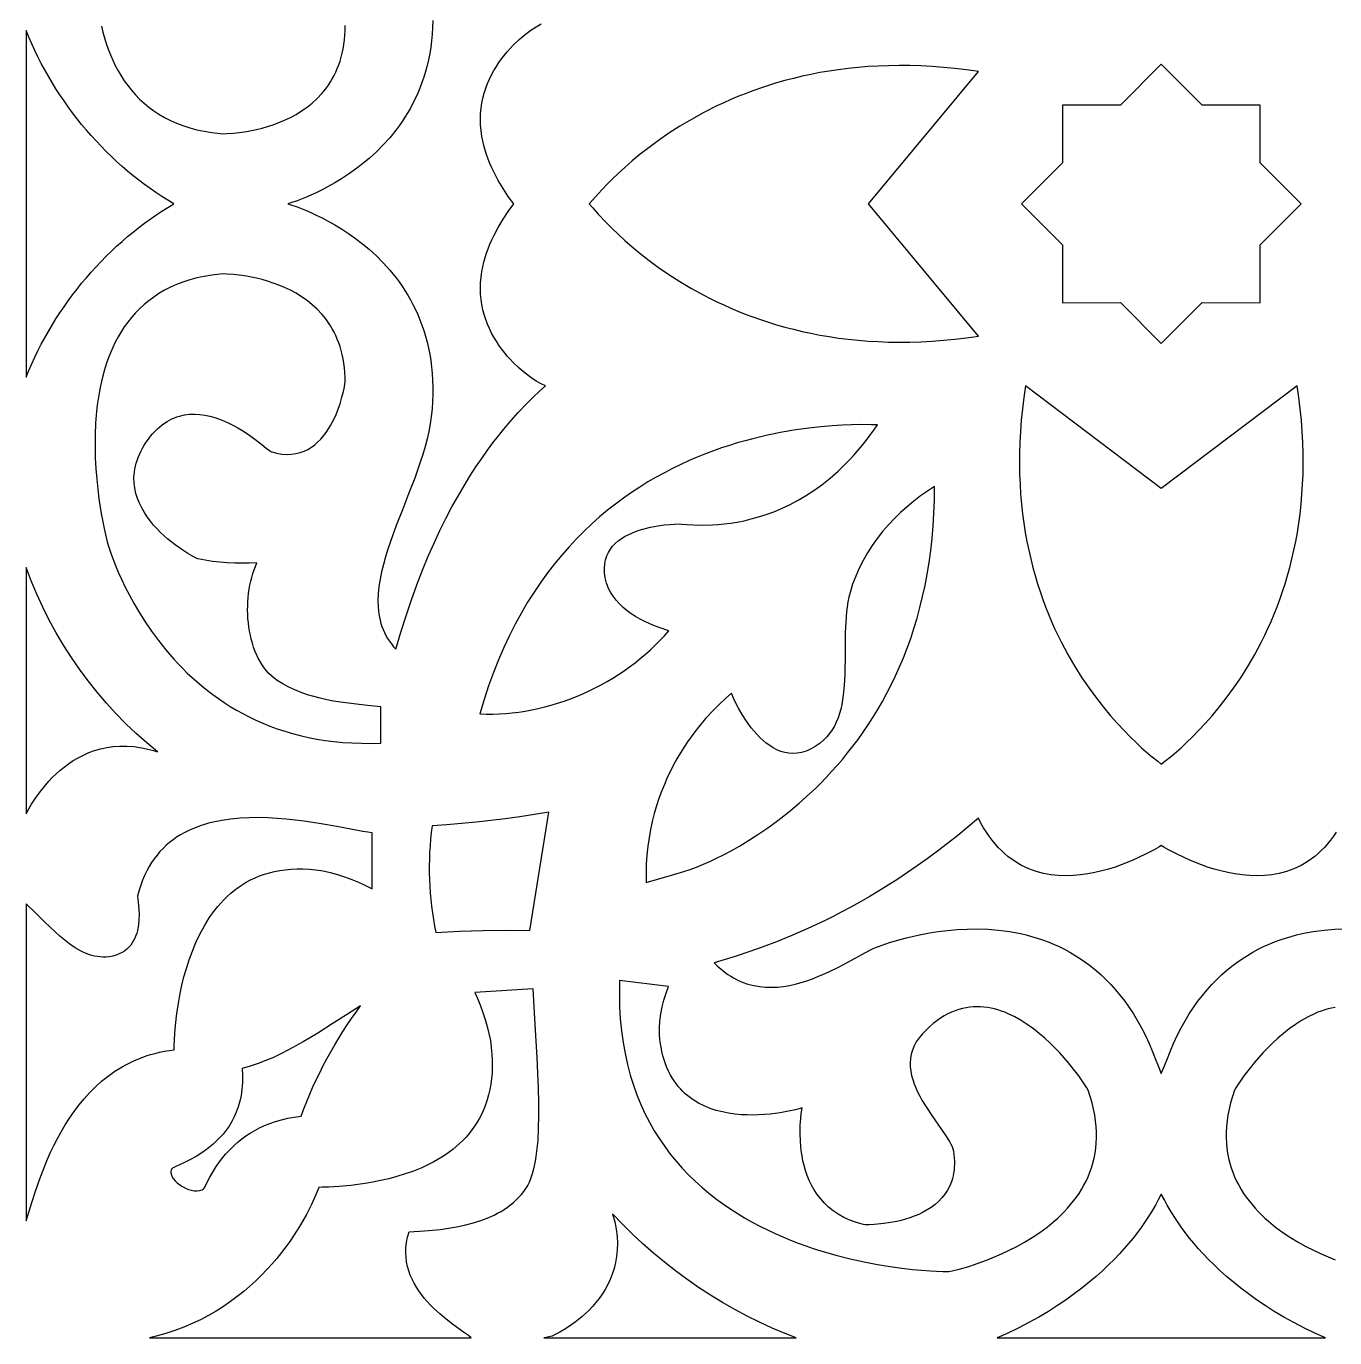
# Model space of a CAD drawing. Extents: x -270 to 270, y -847 to 847.
# Drawn here: x -67.5 to 10.3, y -692.5 to -614.5 of the extents above; entities that cross this region are included whole.
import ezdxf

# ---------------------------------------------------------------- set-up
doc = ezdxf.new("R2010")
doc.units = 0
doc.layers.add('LAYER_1', color=18, linetype='CONTINUOUS')

msp = doc.modelspace()

# ---------------------------------------------------------------- linework, layer by layer
at = {"layer": 'LAYER_1'}
for points in [[(-67.339, -634.964), (-67.168, -634.568), (-66.989, -634.175), (-66.801, -633.785), (-66.604, -633.399), (-66.399, -633.017), (-66.186, -632.638), (-65.964, -632.263), (-65.735, -631.893), (-65.498, -631.527), (-65.254, -631.166), (-65.002, -630.809), (-64.743, -630.458), (-64.478, -630.112), (-64.205, -629.772), (-63.926, -629.437), (-63.641, -629.109), (-63.349, -628.786), (-63.051, -628.47), (-62.748, -628.161), (-62.439, -627.859), (-62.124, -627.563), (-61.804, -627.275), (-61.479, -626.995), (-61.149, -626.722), (-60.814, -626.457), (-60.475, -626.2), (-60.131, -625.951), (-59.784, -625.711), (-59.432, -625.48), (-59.076, -625.258), (-58.717, -625.045), (-59.076, -624.832), (-59.432, -624.61), (-59.784, -624.379), (-60.131, -624.139), (-60.475, -623.891), (-60.814, -623.634), (-61.149, -623.369), (-61.479, -623.096), (-61.804, -622.815), (-62.124, -622.527), (-62.439, -622.232), (-62.748, -621.929), (-63.051, -621.62), (-63.349, -621.304), (-63.641, -620.982), (-63.926, -620.653), (-64.205, -620.319), (-64.478, -619.978), (-64.743, -619.632), (-65.002, -619.281), (-65.254, -618.925), (-65.498, -618.564), (-65.735, -618.198), (-65.964, -617.827), (-66.186, -617.453), (-66.399, -617.074), (-66.604, -616.691), (-66.801, -616.305), (-66.989, -615.915), (-67.168, -615.523), (-67.339, -615.127), (-67.5, -614.728), (-67.5, -635.362)], [(-14.952, -633.268), (-14.301, -633.248), (-13.638, -633.212), (-12.964, -633.162), (-12.278, -633.095), (-11.58, -633.012), (-10.871, -632.912), (-17.421, -625.045), (-10.871, -617.179), (-11.58, -617.079), (-12.278, -616.995), (-12.964, -616.929), (-13.638, -616.878), (-14.301, -616.843), (-14.952, -616.823), (-15.592, -616.817), (-16.22, -616.826), (-16.838, -616.848), (-17.443, -616.883), (-18.038, -616.931), (-18.621, -616.992), (-19.192, -617.064), (-19.753, -617.147), (-20.302, -617.241), (-20.84, -617.345), (-21.367, -617.459), (-21.883, -617.582), (-22.387, -617.714), (-22.881, -617.855), (-23.363, -618.003), (-23.834, -618.159), (-24.295, -618.322), (-24.744, -618.491), (-25.182, -618.666), (-25.61, -618.847), (-26.026, -619.032), (-26.432, -619.222), (-27.211, -619.614), (-27.946, -620.019), (-28.639, -620.432), (-29.289, -620.849), (-29.896, -621.268), (-30.461, -621.683), (-30.984, -622.092), (-31.465, -622.49), (-31.904, -622.874), (-32.302, -623.239), (-32.659, -623.582), (-32.974, -623.9), (-33.484, -624.442), (-33.832, -624.834), (-34.02, -625.045), (-33.832, -625.257), (-33.484, -625.649), (-32.974, -626.191), (-32.659, -626.508), (-32.302, -626.851), (-31.904, -627.217), (-31.465, -627.601), (-30.984, -627.999), (-30.461, -628.407), (-29.896, -628.823), (-29.289, -629.241), (-28.639, -629.659), (-27.946, -630.072), (-27.211, -630.476), (-26.827, -630.674), (-26.432, -630.868), (-26.026, -631.058), (-25.61, -631.244), (-25.182, -631.424), (-24.744, -631.6), (-24.295, -631.769), (-23.834, -631.931), (-23.363, -632.087), (-22.881, -632.236), (-22.387, -632.376), (-21.883, -632.508), (-21.367, -632.632), (-20.84, -632.746), (-20.302, -632.85), (-19.753, -632.944), (-19.192, -633.027), (-18.621, -633.099), (-18.038, -633.159), (-17.443, -633.207), (-16.838, -633.242), (-16.22, -633.265), (-15.592, -633.273)], [(2.434, -630.922), (5.879, -630.925), (5.877, -627.479), (8.315, -625.045), (5.877, -622.611), (5.879, -619.166), (2.434, -619.169), (-0.001, -616.73), (-2.436, -619.169), (-5.881, -619.166), (-5.878, -622.611), (-8.316, -625.045), (-5.878, -627.479), (-5.881, -630.925), (-2.436, -630.922), (-0.001, -633.36)], [(-46.42, -657.123), (-46.42, -654.965), (-47.215, -654.883), (-48.018, -654.794), (-48.822, -654.686), (-49.222, -654.62), (-49.619, -654.545), (-50.012, -654.458), (-50.401, -654.358), (-50.783, -654.243), (-51.159, -654.113), (-51.528, -653.964), (-51.887, -653.796), (-52.237, -653.607), (-52.576, -653.395), (-52.75, -653.269), (-52.914, -653.13), (-53.069, -652.978), (-53.215, -652.816), (-53.351, -652.642), (-53.478, -652.459), (-53.596, -652.266), (-53.705, -652.064), (-53.806, -651.854), (-53.897, -651.637), (-53.979, -651.414), (-54.053, -651.184), (-54.118, -650.949), (-54.174, -650.71), (-54.222, -650.466), (-54.261, -650.22), (-54.292, -649.971), (-54.314, -649.72), (-54.328, -649.468), (-54.334, -649.216), (-54.332, -648.964), (-54.321, -648.712), (-54.302, -648.463), (-54.275, -648.216), (-54.241, -647.972), (-54.198, -647.731), (-54.147, -647.495), (-54.089, -647.264), (-54.023, -647.039), (-53.949, -646.82), (-53.868, -646.609), (-53.779, -646.405), (-54.22, -646.42), (-54.662, -646.426), (-55.104, -646.42), (-55.546, -646.401), (-55.987, -646.368), (-56.426, -646.318), (-56.862, -646.25), (-57.294, -646.162), (-57.397, -646.119), (-57.604, -646.01), (-57.895, -645.84), (-58.251, -645.61), (-58.651, -645.323), (-59.077, -644.983), (-59.293, -644.793), (-59.507, -644.591), (-59.718, -644.377), (-59.923, -644.151), (-60.12, -643.914), (-60.305, -643.666), (-60.477, -643.407), (-60.633, -643.137), (-60.771, -642.858), (-60.888, -642.569), (-60.981, -642.27), (-61.049, -641.963), (-61.088, -641.647), (-61.096, -641.322), (-61.088, -641.157), (-61.072, -640.99), (-61.046, -640.821), (-61.011, -640.65), (-60.967, -640.477), (-60.913, -640.303), (-60.848, -640.127), (-60.774, -639.949), (-60.688, -639.769), (-60.591, -639.588), (-60.483, -639.405), (-60.364, -639.221), (-60.234, -639.039), (-60.102, -638.869), (-59.969, -638.71), (-59.832, -638.564), (-59.694, -638.428), (-59.555, -638.304), (-59.413, -638.191), (-59.27, -638.087), (-59.125, -637.994), (-58.98, -637.911), (-58.833, -637.837), (-58.685, -637.773), (-58.536, -637.717), (-58.386, -637.67), (-58.085, -637.601), (-57.783, -637.563), (-57.481, -637.554), (-57.179, -637.57), (-56.879, -637.611), (-56.582, -637.673), (-56.29, -637.754), (-56.002, -637.852), (-55.72, -637.965), (-55.446, -638.089), (-55.181, -638.223), (-54.925, -638.364), (-54.679, -638.51), (-54.224, -638.808), (-53.824, -639.096), (-53.488, -639.357), (-53.224, -639.571), (-53.042, -639.719), (-52.95, -639.782), (-52.622, -639.871), (-52.31, -639.927), (-52.014, -639.95), (-51.732, -639.942), (-51.465, -639.906), (-51.213, -639.844), (-50.975, -639.758), (-50.75, -639.65), (-50.538, -639.521), (-50.34, -639.374), (-50.154, -639.211), (-49.98, -639.034), (-49.819, -638.845), (-49.668, -638.646), (-49.529, -638.438), (-49.401, -638.225), (-49.283, -638.008), (-49.176, -637.789), (-49.078, -637.57), (-48.99, -637.353), (-48.84, -636.933), (-48.724, -636.547), (-48.638, -636.209), (-48.581, -635.937), (-48.548, -635.746), (-48.538, -635.653), (-48.543, -635.358), (-48.557, -635.071), (-48.582, -634.794), (-48.616, -634.525), (-48.66, -634.265), (-48.712, -634.014), (-48.773, -633.771), (-48.842, -633.536), (-48.919, -633.31), (-49.003, -633.092), (-49.095, -632.881), (-49.194, -632.678), (-49.299, -632.483), (-49.411, -632.295), (-49.528, -632.115), (-49.652, -631.941), (-49.78, -631.775), (-49.914, -631.615), (-50.195, -631.316), (-50.492, -631.043), (-50.803, -630.795), (-51.126, -630.569), (-51.457, -630.367), (-51.794, -630.185), (-52.134, -630.023), (-52.476, -629.88), (-52.815, -629.755), (-53.151, -629.647), (-53.48, -629.553), (-53.8, -629.474), (-54.108, -629.409), (-54.401, -629.355), (-54.678, -629.312), (-55.171, -629.254), (-55.565, -629.226), (-55.84, -629.218), (-55.977, -629.222), (-56.457, -629.281), (-56.917, -629.359), (-57.357, -629.455), (-57.778, -629.569), (-58.18, -629.7), (-58.564, -629.847), (-58.929, -630.01), (-59.276, -630.188), (-59.607, -630.38), (-59.92, -630.587), (-60.216, -630.806), (-60.496, -631.038), (-60.761, -631.282), (-61.01, -631.538), (-61.244, -631.804), (-61.463, -632.08), (-61.669, -632.366), (-61.86, -632.661), (-62.038, -632.964), (-62.203, -633.275), (-62.356, -633.593), (-62.496, -633.917), (-62.625, -634.248), (-62.742, -634.583), (-62.848, -634.923), (-62.944, -635.267), (-63.029, -635.614), (-63.105, -635.964), (-63.171, -636.316), (-63.228, -636.669), (-63.277, -637.024), (-63.318, -637.378), (-63.376, -638.086), (-63.406, -638.787), (-63.411, -639.477), (-63.395, -640.15), (-63.361, -640.802), (-63.311, -641.428), (-63.249, -642.023), (-63.179, -642.582), (-63.103, -643.099), (-63.025, -643.571), (-62.875, -644.356), (-62.754, -644.898), (-62.688, -645.157), (-62.611, -645.406), (-62.449, -645.883), (-62.192, -646.553), (-62.025, -646.949), (-61.832, -647.38), (-61.611, -647.843), (-61.361, -648.332), (-61.081, -648.843), (-60.77, -649.373), (-60.427, -649.916), (-60.051, -650.469), (-59.641, -651.027), (-59.196, -651.585), (-58.714, -652.14), (-58.459, -652.415), (-58.195, -652.688), (-57.921, -652.957), (-57.638, -653.223), (-57.344, -653.485), (-57.041, -653.742), (-56.727, -653.994), (-56.404, -654.24), (-56.069, -654.48), (-55.725, -654.713), (-55.369, -654.939), (-55.003, -655.157), (-54.626, -655.367), (-54.238, -655.567), (-53.839, -655.759), (-53.429, -655.94), (-53.007, -656.11), (-52.573, -656.27), (-52.128, -656.418), (-51.671, -656.553), (-51.202, -656.676), (-50.721, -656.786), (-50.227, -656.882), (-49.721, -656.964), (-49.203, -657.03), (-48.672, -657.082), (-48.129, -657.117), (-47.572, -657.136), (-47.003, -657.138)], [(0.216, -658.203), (0.616, -657.878), (1.169, -657.396), (1.494, -657.096), (1.845, -656.756), (2.218, -656.376), (2.611, -655.955), (3.018, -655.494), (3.436, -654.991), (3.862, -654.448), (4.29, -653.862), (4.718, -653.234), (5.14, -652.565), (5.555, -651.852), (5.957, -651.097), (6.152, -650.703), (6.342, -650.299), (6.527, -649.883), (6.707, -649.457), (6.881, -649.02), (7.048, -648.572), (7.208, -648.112), (7.36, -647.642), (7.505, -647.161), (7.641, -646.668), (7.768, -646.165), (7.885, -645.65), (7.993, -645.124), (8.09, -644.587), (8.176, -644.038), (8.251, -643.478), (8.314, -642.907), (8.364, -642.324), (8.401, -641.73), (8.425, -641.124), (8.436, -640.507), (8.431, -639.879), (8.412, -639.238), (8.378, -638.586), (8.328, -637.923), (8.261, -637.247), (8.178, -636.56), (8.077, -635.862), (-0.001, -641.985), (-8.079, -635.862), (-8.179, -636.56), (-8.263, -637.247), (-8.329, -637.923), (-8.38, -638.586), (-8.414, -639.238), (-8.433, -639.879), (-8.437, -640.507), (-8.427, -641.124), (-8.403, -641.73), (-8.366, -642.324), (-8.315, -642.907), (-8.253, -643.478), (-8.178, -644.038), (-8.092, -644.587), (-7.995, -645.124), (-7.887, -645.65), (-7.769, -646.165), (-7.642, -646.668), (-7.506, -647.161), (-7.362, -647.642), (-7.209, -648.112), (-7.049, -648.572), (-6.882, -649.02), (-6.709, -649.457), (-6.529, -649.883), (-6.344, -650.299), (-6.153, -650.703), (-5.958, -651.097), (-5.556, -651.852), (-5.142, -652.565), (-4.719, -653.234), (-4.292, -653.862), (-3.863, -654.448), (-3.438, -654.991), (-3.02, -655.494), (-2.612, -655.955), (-2.22, -656.376), (-1.846, -656.756), (-1.495, -657.096), (-1.171, -657.396), (-0.618, -657.878), (-0.217, -658.203), (-0.001, -658.375)], [(-39.375, -655.387), (-38.989, -655.363), (-38.601, -655.327), (-38.214, -655.279), (-37.826, -655.22), (-37.439, -655.149), (-37.052, -655.067), (-36.667, -654.973), (-36.283, -654.868), (-35.901, -654.753), (-35.521, -654.627), (-35.144, -654.49), (-34.771, -654.343), (-34.4, -654.186), (-34.034, -654.019), (-33.673, -653.842), (-33.316, -653.656), (-32.964, -653.46), (-32.618, -653.255), (-32.278, -653.04), (-31.944, -652.817), (-31.617, -652.585), (-31.297, -652.345), (-30.985, -652.096), (-30.681, -651.84), (-30.386, -651.575), (-30.099, -651.302), (-29.821, -651.022), (-29.554, -650.734), (-29.296, -650.439), (-29.857, -650.252), (-30.142, -650.142), (-30.427, -650.022), (-30.711, -649.891), (-30.989, -649.748), (-31.26, -649.594), (-31.522, -649.426), (-31.772, -649.247), (-32.008, -649.054), (-32.227, -648.848), (-32.427, -648.628), (-32.605, -648.393), (-32.759, -648.144), (-32.887, -647.881), (-32.941, -647.743), (-32.987, -647.602), (-33.064, -647.286), (-33.108, -646.99), (-33.119, -646.712), (-33.101, -646.453), (-33.054, -646.212), (-32.981, -645.987), (-32.885, -645.779), (-32.766, -645.587), (-32.628, -645.41), (-32.471, -645.247), (-32.299, -645.099), (-32.114, -644.963), (-31.916, -644.841), (-31.709, -644.73), (-31.494, -644.631), (-31.274, -644.543), (-31.05, -644.464), (-30.825, -644.396), (-30.378, -644.284), (-29.95, -644.204), (-29.557, -644.149), (-29.215, -644.115), (-28.941, -644.096), (-28.661, -644.086), (-28.509, -644.095), (-28.225, -644.12), (-27.82, -644.144), (-27.306, -644.156), (-26.695, -644.141), (-26.356, -644.118), (-25.997, -644.084), (-25.62, -644.036), (-25.226, -643.972), (-24.816, -643.892), (-24.392, -643.792), (-23.956, -643.671), (-23.508, -643.528), (-23.05, -643.361), (-22.584, -643.168), (-22.112, -642.947), (-21.634, -642.696), (-21.152, -642.415), (-20.667, -642.1), (-20.182, -641.751), (-19.697, -641.365), (-19.214, -640.941), (-18.734, -640.478), (-18.496, -640.23), (-18.26, -639.972), (-18.024, -639.703), (-17.791, -639.423), (-17.56, -639.132), (-17.33, -638.829), (-17.103, -638.515), (-16.879, -638.188), (-17.245, -638.182), (-17.957, -638.179), (-18.429, -638.189), (-18.972, -638.21), (-19.58, -638.247), (-20.248, -638.304), (-20.97, -638.384), (-21.742, -638.491), (-22.558, -638.63), (-23.412, -638.803), (-24.301, -639.014), (-24.756, -639.136), (-25.217, -639.268), (-25.684, -639.413), (-26.157, -639.569), (-26.633, -639.737), (-27.114, -639.919), (-27.597, -640.113), (-28.083, -640.322), (-28.571, -640.545), (-29.06, -640.783), (-29.549, -641.037), (-30.038, -641.306), (-30.527, -641.591), (-31.013, -641.893), (-31.498, -642.212), (-31.98, -642.549), (-32.458, -642.904), (-32.932, -643.277), (-33.401, -643.67), (-33.865, -644.082), (-34.323, -644.514), (-34.774, -644.967), (-35.217, -645.441), (-35.652, -645.936), (-36.079, -646.453), (-36.496, -646.993), (-36.903, -647.555), (-37.299, -648.14), (-37.684, -648.75), (-38.057, -649.383), (-38.417, -650.042), (-38.763, -650.726), (-39.096, -651.435), (-39.414, -652.17), (-39.716, -652.933), (-40.002, -653.722), (-40.272, -654.539), (-40.525, -655.383), (-40.143, -655.397), (-39.76, -655.398)], [(-29.888, -665.201), (-29.135, -664.989), (-28.387, -664.764), (-28.016, -664.639), (-27.649, -664.504), (-27.356, -664.386), (-26.807, -664.144), (-26.448, -663.974), (-26.039, -663.768), (-25.584, -663.526), (-25.089, -663.246), (-24.559, -662.927), (-23.998, -662.569), (-23.41, -662.168), (-22.802, -661.725), (-22.176, -661.238), (-21.539, -660.706), (-20.895, -660.126), (-20.572, -659.819), (-20.249, -659.499), (-19.926, -659.167), (-19.605, -658.822), (-19.285, -658.465), (-18.968, -658.095), (-18.654, -657.712), (-18.343, -657.316), (-18.037, -656.906), (-17.736, -656.483), (-17.44, -656.047), (-17.149, -655.596), (-16.866, -655.132), (-16.59, -654.654), (-16.321, -654.161), (-16.061, -653.654), (-15.81, -653.132), (-15.568, -652.595), (-15.336, -652.044), (-15.116, -651.477), (-14.906, -650.895), (-14.709, -650.298), (-14.524, -649.685), (-14.352, -649.057), (-14.194, -648.412), (-14.05, -647.751), (-13.922, -647.075), (-13.809, -646.381), (-13.711, -645.671), (-13.631, -644.945), (-13.568, -644.201), (-13.523, -643.441), (-13.496, -642.663), (-13.489, -641.868), (-13.909, -642.136), (-14.322, -642.424), (-14.728, -642.732), (-15.123, -643.06), (-15.507, -643.405), (-15.877, -643.768), (-16.233, -644.147), (-16.573, -644.542), (-16.894, -644.952), (-17.196, -645.375), (-17.477, -645.812), (-17.735, -646.261), (-17.969, -646.721), (-18.176, -647.191), (-18.356, -647.671), (-18.507, -648.16), (-18.576, -648.438), (-18.634, -648.724), (-18.681, -649.016), (-18.719, -649.313), (-18.771, -649.921), (-18.797, -650.543), (-18.807, -651.174), (-18.809, -651.808), (-18.824, -653.063), (-18.854, -653.674), (-18.911, -654.266), (-18.952, -654.553), (-19.003, -654.834), (-19.065, -655.107), (-19.139, -655.373), (-19.226, -655.629), (-19.328, -655.877), (-19.444, -656.114), (-19.577, -656.34), (-19.727, -656.555), (-19.896, -656.758), (-20.085, -656.948), (-20.294, -657.125), (-20.577, -657.324), (-20.716, -657.408), (-20.854, -657.481), (-20.991, -657.545), (-21.126, -657.6), (-21.26, -657.645), (-21.393, -657.681), (-21.653, -657.728), (-21.907, -657.743), (-22.154, -657.727), (-22.395, -657.683), (-22.629, -657.614), (-22.856, -657.521), (-23.075, -657.408), (-23.286, -657.275), (-23.49, -657.126), (-23.686, -656.963), (-23.873, -656.788), (-24.052, -656.602), (-24.222, -656.41), (-24.383, -656.212), (-24.534, -656.011), (-24.676, -655.81), (-24.931, -655.414), (-25.145, -655.042), (-25.317, -654.713), (-25.444, -654.445), (-25.525, -654.255), (-25.557, -654.162), (-25.9, -654.453), (-26.276, -654.8), (-26.679, -655.204), (-27.1, -655.664), (-27.531, -656.18), (-27.748, -656.458), (-27.964, -656.751), (-28.179, -657.057), (-28.391, -657.377), (-28.6, -657.711), (-28.804, -658.058), (-29.003, -658.418), (-29.195, -658.792), (-29.379, -659.18), (-29.555, -659.581), (-29.722, -659.995), (-29.878, -660.423), (-30.023, -660.864), (-30.155, -661.318), (-30.273, -661.785), (-30.377, -662.265), (-30.465, -662.759), (-30.537, -663.265), (-30.591, -663.784), (-30.627, -664.316), (-30.643, -664.861), (-30.639, -665.419)], [(-67.343, -661.03), (-67.18, -660.75), (-66.959, -660.407), (-66.681, -660.019), (-66.344, -659.602), (-66.154, -659.389), (-65.949, -659.175), (-65.73, -658.962), (-65.495, -658.753), (-65.246, -658.55), (-64.982, -658.354), (-64.703, -658.169), (-64.409, -657.995), (-64.1, -657.836), (-63.776, -657.693), (-63.436, -657.569), (-63.081, -657.466), (-62.712, -657.385), (-62.326, -657.329), (-61.926, -657.3), (-61.51, -657.3), (-61.078, -657.331), (-60.631, -657.396), (-60.168, -657.496), (-59.931, -657.56), (-59.69, -657.634), (-60.334, -657.107), (-60.962, -656.552), (-61.572, -655.972), (-62.164, -655.368), (-62.736, -654.74), (-63.289, -654.09), (-63.82, -653.42), (-64.33, -652.73), (-64.816, -652.022), (-65.278, -651.298), (-65.716, -650.558), (-66.128, -649.804), (-66.513, -649.037), (-66.871, -648.259), (-67.2, -647.47), (-67.5, -646.673), (-67.5, -661.337)], [(-67.167, -684.449), (-66.952, -683.779), (-66.698, -683.048), (-66.399, -682.272), (-66.231, -681.872), (-66.051, -681.467), (-65.856, -681.059), (-65.648, -680.65), (-65.424, -680.241), (-65.185, -679.836), (-64.929, -679.435), (-64.657, -679.041), (-64.367, -678.656), (-64.059, -678.282), (-63.732, -677.921), (-63.386, -677.574), (-63.019, -677.245), (-62.632, -676.934), (-62.224, -676.645), (-61.793, -676.378), (-61.57, -676.254), (-61.34, -676.136), (-61.105, -676.025), (-60.864, -675.921), (-60.616, -675.824), (-60.363, -675.735), (-60.104, -675.653), (-59.838, -675.58), (-59.566, -675.514), (-59.288, -675.457), (-59.003, -675.409), (-58.712, -675.37), (-58.708, -675.163), (-58.691, -674.739), (-58.648, -674.13), (-58.566, -673.371), (-58.508, -672.945), (-58.435, -672.495), (-58.347, -672.023), (-58.242, -671.534), (-58.119, -671.033), (-57.976, -670.523), (-57.811, -670.009), (-57.623, -669.495), (-57.411, -668.985), (-57.174, -668.483), (-56.908, -667.994), (-56.765, -667.755), (-56.614, -667.521), (-56.456, -667.292), (-56.29, -667.069), (-56.115, -666.852), (-55.933, -666.642), (-55.742, -666.439), (-55.543, -666.244), (-55.335, -666.057), (-55.119, -665.88), (-54.893, -665.711), (-54.658, -665.553), (-54.413, -665.404), (-54.159, -665.267), (-53.895, -665.142), (-53.621, -665.028), (-53.336, -664.927), (-53.042, -664.838), (-52.736, -664.764), (-52.42, -664.703), (-52.093, -664.657), (-51.755, -664.626), (-51.406, -664.611), (-51.045, -664.612), (-50.672, -664.63), (-50.288, -664.664), (-49.851, -664.728), (-49.418, -664.82), (-48.99, -664.937), (-48.566, -665.075), (-48.147, -665.232), (-47.734, -665.405), (-47.326, -665.59), (-46.924, -665.784), (-46.924, -662.466), (-47.19, -662.429), (-47.494, -662.379), (-48.206, -662.247), (-49.038, -662.089), (-49.968, -661.923), (-50.974, -661.769), (-51.499, -661.702), (-52.035, -661.646), (-52.58, -661.601), (-53.13, -661.571), (-53.683, -661.558), (-54.235, -661.564), (-54.786, -661.592), (-55.331, -661.644), (-55.868, -661.722), (-56.394, -661.829), (-56.652, -661.894), (-56.906, -661.967), (-57.157, -662.049), (-57.403, -662.139), (-57.644, -662.238), (-57.88, -662.346), (-58.111, -662.463), (-58.336, -662.591), (-58.555, -662.728), (-58.768, -662.876), (-58.974, -663.035), (-59.172, -663.205), (-59.364, -663.385), (-59.547, -663.578), (-59.723, -663.782), (-59.89, -663.999), (-60.048, -664.228), (-60.197, -664.469), (-60.336, -664.724), (-60.466, -664.992), (-60.585, -665.274), (-60.694, -665.569), (-60.792, -665.879), (-60.879, -666.203), (-60.877, -666.262), (-60.862, -666.383), (-60.817, -666.78), (-60.799, -667.037), (-60.791, -667.323), (-60.799, -667.629), (-60.83, -667.945), (-60.888, -668.264), (-60.93, -668.421), (-60.981, -668.576), (-61.041, -668.727), (-61.112, -668.873), (-61.195, -669.013), (-61.29, -669.147), (-61.397, -669.272), (-61.518, -669.388), (-61.654, -669.494), (-61.804, -669.588), (-61.97, -669.67), (-62.152, -669.739), (-62.352, -669.793), (-62.569, -669.831), (-62.747, -669.849), (-62.923, -669.853), (-63.097, -669.845), (-63.269, -669.824), (-63.44, -669.793), (-63.609, -669.75), (-63.776, -669.698), (-63.941, -669.635), (-64.105, -669.564), (-64.267, -669.484), (-64.586, -669.3), (-64.9, -669.09), (-65.208, -668.856), (-65.51, -668.603), (-65.807, -668.336), (-66.388, -667.778), (-66.951, -667.218), (-67.5, -666.69), (-67.5, -685.544)], [(-41.743, -668.321), (-40.345, -668.276), (-38.947, -668.261), (-37.549, -668.276), (-36.42, -661.226), (-37.283, -661.369), (-38.148, -661.501), (-39.014, -661.622), (-39.882, -661.731), (-40.752, -661.829), (-41.622, -661.916), (-42.493, -661.991), (-43.365, -662.055), (-43.414, -662.449), (-43.454, -662.844), (-43.486, -663.241), (-43.51, -663.638), (-43.525, -664.037), (-43.532, -664.436), (-43.53, -664.836), (-43.52, -665.235), (-43.502, -665.635), (-43.475, -666.033), (-43.44, -666.431), (-43.396, -666.827), (-43.345, -667.222), (-43.284, -667.615), (-43.216, -668.006), (-43.139, -668.395)], [(-41.21, -692.373), (-41.489, -692.173), (-42.161, -691.683), (-42.533, -691.393), (-42.914, -691.072), (-43.293, -690.722), (-43.477, -690.536), (-43.657, -690.342), (-43.831, -690.14), (-43.997, -689.931), (-44.154, -689.714), (-44.301, -689.49), (-44.435, -689.258), (-44.557, -689.018), (-44.664, -688.77), (-44.754, -688.515), (-44.828, -688.253), (-44.882, -687.982), (-44.916, -687.704), (-44.929, -687.418), (-44.918, -687.124), (-44.883, -686.823), (-44.823, -686.514), (-44.734, -686.196), (-43.814, -686.144), (-43.342, -686.104), (-42.866, -686.053), (-42.39, -685.988), (-41.915, -685.907), (-41.446, -685.809), (-40.983, -685.691), (-40.532, -685.551), (-40.093, -685.388), (-39.671, -685.198), (-39.467, -685.093), (-39.268, -684.981), (-39.074, -684.861), (-38.887, -684.734), (-38.705, -684.598), (-38.53, -684.454), (-38.362, -684.302), (-38.201, -684.141), (-38.047, -683.971), (-37.902, -683.792), (-37.783, -683.622), (-37.675, -683.437), (-37.576, -683.235), (-37.486, -683.018), (-37.406, -682.786), (-37.334, -682.539), (-37.271, -682.277), (-37.216, -682.001), (-37.168, -681.71), (-37.128, -681.406), (-37.067, -680.757), (-37.032, -680.055), (-37.018, -679.303), (-37.024, -678.504), (-37.046, -677.658), (-37.081, -676.768), (-37.127, -675.837), (-37.238, -673.859), (-37.358, -671.74), (-40.816, -671.962), (-40.649, -672.354), (-40.49, -672.752), (-40.341, -673.154), (-40.205, -673.562), (-40.085, -673.974), (-39.983, -674.39), (-39.901, -674.81), (-39.843, -675.234), (-39.808, -675.629), (-39.79, -676.011), (-39.788, -676.381), (-39.802, -676.738), (-39.83, -677.083), (-39.873, -677.416), (-39.931, -677.738), (-40.002, -678.047), (-40.085, -678.346), (-40.182, -678.634), (-40.29, -678.91), (-40.411, -679.176), (-40.542, -679.432), (-40.684, -679.677), (-40.835, -679.912), (-40.997, -680.138), (-41.167, -680.353), (-41.346, -680.56), (-41.533, -680.757), (-41.727, -680.945), (-41.929, -681.125), (-42.137, -681.296), (-42.351, -681.458), (-42.571, -681.613), (-42.795, -681.759), (-43.024, -681.898), (-43.257, -682.03), (-43.494, -682.154), (-43.976, -682.381), (-44.466, -682.581), (-44.959, -682.757), (-45.453, -682.91), (-45.943, -683.041), (-46.424, -683.152), (-46.893, -683.245), (-47.346, -683.322), (-47.779, -683.384), (-48.188, -683.433), (-48.916, -683.498), (-49.499, -683.532), (-49.905, -683.547), (-50.1, -683.558), (-50.295, -684.038), (-50.54, -684.576), (-50.839, -685.16), (-51.193, -685.783), (-51.391, -686.105), (-51.604, -686.433), (-51.831, -686.765), (-52.073, -687.1), (-52.329, -687.437), (-52.602, -687.775), (-52.889, -688.112), (-53.192, -688.447), (-53.512, -688.78), (-53.847, -689.108), (-54.199, -689.43), (-54.567, -689.745), (-54.952, -690.053), (-55.354, -690.351), (-55.773, -690.638), (-56.21, -690.914), (-56.664, -691.177), (-57.136, -691.425), (-57.626, -691.658), (-58.135, -691.874), (-58.662, -692.071), (-59.208, -692.25), (-59.772, -692.408), (-60.166, -692.5), (-41.044, -692.5)], [(-12.628, -688.553), (-12.431, -688.518), (-12.028, -688.419), (-11.452, -688.252), (-11.112, -688.141), (-10.741, -688.012), (-10.345, -687.864), (-9.929, -687.695), (-9.496, -687.507), (-9.05, -687.297), (-8.597, -687.065), (-8.141, -686.811), (-7.685, -686.535), (-7.235, -686.235), (-6.795, -685.911), (-6.369, -685.562), (-6.163, -685.379), (-5.962, -685.189), (-5.766, -684.992), (-5.577, -684.789), (-5.395, -684.58), (-5.22, -684.363), (-5.053, -684.14), (-4.895, -683.911), (-4.746, -683.674), (-4.606, -683.431), (-4.476, -683.18), (-4.357, -682.922), (-4.249, -682.658), (-4.153, -682.386), (-4.07, -682.106), (-3.999, -681.819), (-3.942, -681.525), (-3.898, -681.223), (-3.869, -680.914), (-3.855, -680.597), (-3.857, -680.272), (-3.875, -679.94), (-3.91, -679.599), (-3.962, -679.251), (-4.031, -678.894), (-4.119, -678.53), (-4.226, -678.157), (-4.353, -677.776), (-4.433, -677.628), (-4.623, -677.332), (-4.915, -676.917), (-5.301, -676.414), (-5.526, -676.138), (-5.772, -675.852), (-6.036, -675.559), (-6.319, -675.263), (-6.619, -674.967), (-6.935, -674.675), (-7.267, -674.391), (-7.612, -674.119), (-7.97, -673.862), (-8.341, -673.625), (-8.722, -673.41), (-9.114, -673.222), (-9.313, -673.14), (-9.514, -673.065), (-9.717, -672.999), (-9.922, -672.942), (-10.129, -672.895), (-10.337, -672.857), (-10.547, -672.83), (-10.758, -672.814), (-10.97, -672.809), (-11.183, -672.816), (-11.397, -672.836), (-11.612, -672.868), (-11.828, -672.913), (-12.044, -672.972), (-12.261, -673.046), (-12.478, -673.134), (-12.695, -673.237), (-12.912, -673.356), (-13.129, -673.49), (-13.346, -673.642), (-13.563, -673.81), (-13.779, -673.996), (-13.994, -674.2), (-14.209, -674.422), (-14.408, -674.659), (-14.573, -674.9), (-14.705, -675.143), (-14.805, -675.389), (-14.876, -675.637), (-14.919, -675.886), (-14.936, -676.136), (-14.93, -676.387), (-14.901, -676.638), (-14.853, -676.889), (-14.785, -677.139), (-14.701, -677.387), (-14.603, -677.634), (-14.491, -677.879), (-14.369, -678.121), (-14.237, -678.36), (-13.952, -678.828), (-13.653, -679.277), (-13.068, -680.108), (-12.812, -680.483), (-12.6, -680.825), (-12.515, -680.983), (-12.446, -681.131), (-12.396, -681.269), (-12.365, -681.397), (-12.336, -681.602), (-12.317, -681.801), (-12.307, -681.993), (-12.305, -682.179), (-12.312, -682.358), (-12.327, -682.532), (-12.35, -682.7), (-12.381, -682.862), (-12.419, -683.018), (-12.464, -683.169), (-12.575, -683.454), (-12.71, -683.717), (-12.869, -683.96), (-13.048, -684.184), (-13.245, -684.388), (-13.458, -684.575), (-13.685, -684.744), (-13.924, -684.897), (-14.173, -685.034), (-14.428, -685.157), (-14.689, -685.265), (-14.952, -685.361), (-15.215, -685.444), (-15.477, -685.515), (-15.735, -685.576), (-16.231, -685.669), (-16.683, -685.728), (-17.076, -685.761), (-17.39, -685.773), (-17.608, -685.772), (-17.712, -685.764), (-17.926, -685.708), (-18.133, -685.646), (-18.522, -685.504), (-18.88, -685.339), (-19.21, -685.154), (-19.511, -684.95), (-19.785, -684.728), (-20.034, -684.492), (-20.258, -684.242), (-20.459, -683.98), (-20.638, -683.708), (-20.796, -683.428), (-20.934, -683.141), (-21.053, -682.85), (-21.155, -682.556), (-21.24, -682.261), (-21.311, -681.967), (-21.368, -681.676), (-21.412, -681.388), (-21.444, -681.107), (-21.466, -680.834), (-21.484, -680.319), (-21.474, -679.857), (-21.447, -679.462), (-21.411, -679.149), (-21.352, -678.825), (-21.485, -678.867), (-21.763, -678.94), (-22.165, -679.028), (-22.673, -679.118), (-22.96, -679.159), (-23.266, -679.194), (-23.589, -679.222), (-23.926, -679.242), (-24.274, -679.25), (-24.631, -679.246), (-24.995, -679.228), (-25.363, -679.193), (-25.732, -679.14), (-26.101, -679.067), (-26.466, -678.973), (-26.826, -678.855), (-27.178, -678.711), (-27.518, -678.54), (-27.684, -678.444), (-27.846, -678.34), (-28.004, -678.228), (-28.158, -678.109), (-28.307, -677.981), (-28.452, -677.845), (-28.591, -677.7), (-28.725, -677.546), (-28.854, -677.383), (-28.976, -677.211), (-29.091, -677.029), (-29.201, -676.837), (-29.303, -676.636), (-29.397, -676.424), (-29.485, -676.201), (-29.564, -675.968), (-29.635, -675.724), (-29.697, -675.468), (-29.751, -675.202), (-29.796, -674.923), (-29.82, -674.715), (-29.836, -674.506), (-29.842, -674.084), (-29.817, -673.661), (-29.763, -673.239), (-29.682, -672.82), (-29.576, -672.408), (-29.449, -672.004), (-29.302, -671.612), (-32.213, -671.242), (-32.228, -672.027), (-32.214, -672.788), (-32.173, -673.525), (-32.105, -674.239), (-32.011, -674.931), (-31.892, -675.599), (-31.75, -676.246), (-31.584, -676.871), (-31.396, -677.474), (-31.187, -678.056), (-30.958, -678.618), (-30.708, -679.159), (-30.441, -679.681), (-30.155, -680.183), (-29.852, -680.666), (-29.534, -681.129), (-29.2, -681.575), (-28.852, -682.002), (-28.49, -682.412), (-28.116, -682.804), (-27.731, -683.18), (-27.334, -683.539), (-26.928, -683.881), (-26.513, -684.208), (-26.089, -684.52), (-25.659, -684.816), (-25.222, -685.097), (-24.779, -685.364), (-24.332, -685.618), (-23.881, -685.857), (-23.428, -686.084), (-22.972, -686.297), (-22.515, -686.498), (-22.058, -686.687), (-21.602, -686.864), (-21.148, -687.029), (-20.696, -687.184), (-20.247, -687.328), (-19.362, -687.586), (-18.502, -687.805), (-17.673, -687.99), (-16.881, -688.142), (-16.135, -688.265), (-15.44, -688.361), (-14.805, -688.435), (-14.236, -688.488), (-13.74, -688.524), (-12.995, -688.556)], [(-57.186, -683.743), (-57.115, -683.723), (-57.048, -683.695), (-56.986, -683.66), (-56.931, -683.616), (-56.885, -683.546), (-56.814, -683.404), (-56.58, -682.943), (-56.41, -682.643), (-56.2, -682.31), (-55.947, -681.954), (-55.804, -681.771), (-55.648, -681.585), (-55.479, -681.398), (-55.298, -681.212), (-55.103, -681.027), (-54.894, -680.845), (-54.671, -680.666), (-54.433, -680.494), (-54.18, -680.327), (-53.912, -680.168), (-53.627, -680.018), (-53.327, -679.878), (-53.009, -679.75), (-52.674, -679.634), (-52.321, -679.532), (-51.95, -679.444), (-51.56, -679.373), (-51.151, -679.32), (-50.988, -678.88), (-50.816, -678.444), (-50.636, -678.01), (-50.448, -677.58), (-50.252, -677.153), (-50.049, -676.731), (-49.837, -676.311), (-49.619, -675.897), (-49.393, -675.486), (-49.159, -675.08), (-48.919, -674.679), (-48.671, -674.283), (-48.417, -673.892), (-48.156, -673.507), (-47.888, -673.128), (-47.614, -672.754), (-48.463, -673.289), (-49.312, -673.833), (-50.166, -674.374), (-51.03, -674.895), (-51.466, -675.143), (-51.906, -675.381), (-52.351, -675.606), (-52.801, -675.818), (-53.256, -676.013), (-53.717, -676.19), (-54.185, -676.347), (-54.66, -676.483), (-54.637, -676.912), (-54.64, -677.321), (-54.67, -677.709), (-54.723, -678.078), (-54.797, -678.427), (-54.893, -678.758), (-55.007, -679.071), (-55.137, -679.366), (-55.283, -679.643), (-55.442, -679.904), (-55.614, -680.149), (-55.795, -680.379), (-55.984, -680.593), (-56.18, -680.792), (-56.38, -680.977), (-56.584, -681.149), (-56.79, -681.308), (-56.995, -681.454), (-57.397, -681.711), (-57.777, -681.924), (-58.122, -682.096), (-58.65, -682.338), (-58.806, -682.416), (-58.851, -682.445), (-58.871, -682.47), (-58.89, -682.539), (-58.899, -682.608), (-58.897, -682.679), (-58.886, -682.749), (-58.837, -682.89), (-58.757, -683.028), (-58.65, -683.162), (-58.52, -683.287), (-58.371, -683.404), (-58.209, -683.508), (-58.037, -683.597), (-57.86, -683.67), (-57.682, -683.723), (-57.507, -683.755), (-57.341, -683.762)], [(9.166, -692.237), (8.509, -691.921), (7.882, -691.597), (7.285, -691.265), (6.717, -690.928), (6.177, -690.587), (5.665, -690.243), (5.18, -689.896), (4.722, -689.548), (4.289, -689.2), (3.882, -688.854), (3.499, -688.51), (3.14, -688.17), (2.804, -687.835), (2.49, -687.505), (2.199, -687.183), (1.929, -686.87), (1.68, -686.565), (1.241, -685.99), (0.877, -685.467), (0.582, -685.005), (0.353, -684.614), (0.182, -684.303), (-0.001, -683.958), (-0.184, -684.303), (-0.354, -684.614), (-0.584, -685.005), (-0.878, -685.467), (-1.243, -685.99), (-1.682, -686.565), (-1.931, -686.87), (-2.201, -687.183), (-2.492, -687.505), (-2.805, -687.835), (-3.141, -688.17), (-3.5, -688.51), (-3.883, -688.854), (-4.291, -689.2), (-4.723, -689.548), (-5.182, -689.896), (-5.667, -690.243), (-6.179, -690.587), (-6.719, -690.928), (-7.287, -691.265), (-7.884, -691.597), (-8.511, -691.921), (-9.168, -692.237), (-9.757, -692.5), (9.755, -692.5)], [(-22.371, -692.246), (-23.133, -691.924), (-23.888, -691.577), (-24.634, -691.206), (-25.371, -690.813), (-26.098, -690.397), (-26.815, -689.959), (-27.519, -689.501), (-28.211, -689.021), (-28.89, -688.521), (-29.554, -688.002), (-30.203, -687.464), (-30.835, -686.907), (-31.451, -686.333), (-32.05, -685.741), (-32.629, -685.133), (-32.508, -685.594), (-32.422, -686.038), (-32.37, -686.466), (-32.349, -686.879), (-32.358, -687.276), (-32.394, -687.657), (-32.456, -688.023), (-32.542, -688.373), (-32.648, -688.708), (-32.775, -689.028), (-32.918, -689.333), (-33.077, -689.622), (-33.249, -689.897), (-33.432, -690.157), (-33.625, -690.403), (-33.824, -690.634), (-34.029, -690.85), (-34.237, -691.052), (-34.446, -691.24), (-34.654, -691.413), (-34.859, -691.573), (-35.059, -691.719), (-35.435, -691.969), (-35.767, -692.164), (-36.038, -692.306), (-36.232, -692.395), (-36.332, -692.432), (-36.508, -692.467), (-36.685, -692.495), (-36.723, -692.5), (-21.716, -692.5)]]:
    msp.add_lwpolyline(points, close=True, dxfattribs=at)
for points in [[(-63.029, -614.477), (-62.944, -614.824), (-62.848, -615.168), (-62.742, -615.508), (-62.625, -615.843), (-62.496, -616.173), (-62.356, -616.497), (-62.203, -616.815), (-62.038, -617.126), (-61.86, -617.429), (-61.669, -617.724), (-61.463, -618.01), (-61.244, -618.286), (-61.01, -618.553), (-60.761, -618.808), (-60.496, -619.052), (-60.216, -619.284), (-59.92, -619.504), (-59.607, -619.71), (-59.276, -619.903), (-58.929, -620.081), (-58.564, -620.243), (-58.18, -620.391), (-57.778, -620.521), (-57.357, -620.635), (-56.917, -620.731), (-56.457, -620.81), (-55.977, -620.869), (-55.84, -620.872), (-55.565, -620.865), (-55.171, -620.836), (-54.678, -620.778), (-54.401, -620.736), (-54.108, -620.682), (-53.8, -620.616), (-53.48, -620.537), (-53.151, -620.444), (-52.815, -620.335), (-52.476, -620.21), (-52.134, -620.067), (-51.794, -619.906), (-51.457, -619.724), (-51.126, -619.521), (-50.803, -619.296), (-50.492, -619.047), (-50.195, -618.774), (-49.914, -618.475), (-49.78, -618.316), (-49.652, -618.149), (-49.528, -617.976), (-49.411, -617.795), (-49.299, -617.608), (-49.194, -617.412), (-49.095, -617.209), (-49.003, -616.999), (-48.919, -616.781), (-48.842, -616.554), (-48.773, -616.32), (-48.712, -616.077), (-48.66, -615.825), (-48.616, -615.566), (-48.582, -615.297), (-48.557, -615.019), (-48.543, -614.733), (-48.538, -614.437)], [(-43.323, -614.141), (-43.335, -614.553), (-43.36, -614.955), (-43.397, -615.347), (-43.447, -615.731), (-43.508, -616.104), (-43.58, -616.468), (-43.662, -616.824), (-43.755, -617.169), (-43.858, -617.506), (-43.97, -617.834), (-44.091, -618.154), (-44.22, -618.464), (-44.357, -618.766), (-44.503, -619.059), (-44.655, -619.344), (-44.814, -619.62), (-44.979, -619.888), (-45.151, -620.149), (-45.327, -620.401), (-45.509, -620.645), (-45.886, -621.11), (-46.278, -621.544), (-46.681, -621.948), (-47.093, -622.324), (-47.509, -622.671), (-47.926, -622.991), (-48.341, -623.285), (-48.749, -623.552), (-49.149, -623.795), (-49.536, -624.014), (-49.907, -624.209), (-50.258, -624.382), (-50.887, -624.662), (-51.396, -624.862), (-51.758, -624.988), (-51.944, -625.045), (-51.758, -625.103), (-51.396, -625.228), (-50.887, -625.428), (-50.586, -625.558), (-50.258, -625.709), (-49.907, -625.882), (-49.536, -626.077), (-49.149, -626.295), (-48.749, -626.538), (-48.341, -626.806), (-47.926, -627.099), (-47.509, -627.419), (-47.093, -627.767), (-46.681, -628.142), (-46.278, -628.547), (-45.886, -628.981), (-45.696, -629.209), (-45.509, -629.446), (-45.327, -629.69), (-45.151, -629.942), (-44.979, -630.202), (-44.814, -630.47), (-44.655, -630.747), (-44.503, -631.032), (-44.357, -631.325), (-44.22, -631.627), (-44.091, -631.937), (-43.97, -632.256), (-43.858, -632.584), (-43.755, -632.921), (-43.662, -633.267), (-43.58, -633.622), (-43.508, -633.986), (-43.447, -634.36), (-43.397, -634.743), (-43.36, -635.136), (-43.335, -635.538), (-43.323, -635.95), (-43.324, -636.372), (-43.338, -636.803), (-43.367, -637.245), (-43.411, -637.697), (-43.471, -638.136), (-43.554, -638.581), (-43.657, -639.033), (-43.778, -639.489), (-43.915, -639.951), (-44.066, -640.416), (-44.399, -641.354), (-44.76, -642.3), (-45.132, -643.247), (-45.496, -644.189), (-45.835, -645.122), (-45.989, -645.583), (-46.131, -646.039), (-46.257, -646.49), (-46.366, -646.934), (-46.456, -647.372), (-46.523, -647.803), (-46.567, -648.226), (-46.584, -648.639), (-46.573, -649.043), (-46.556, -649.241), (-46.531, -649.437), (-46.498, -649.63), (-46.456, -649.82), (-46.406, -650.007), (-46.346, -650.191), (-46.278, -650.372), (-46.199, -650.55), (-46.111, -650.725), (-46.013, -650.896), (-45.904, -651.064), (-45.784, -651.228), (-45.654, -651.388), (-45.512, -651.545), (-45.22, -650.525), (-44.915, -649.544), (-44.599, -648.603), (-44.273, -647.701), (-43.938, -646.838), (-43.596, -646.012), (-43.248, -645.224), (-42.896, -644.472), (-42.54, -643.756), (-42.183, -643.076), (-41.825, -642.43), (-41.468, -641.819), (-41.113, -641.241), (-40.762, -640.697), (-40.416, -640.185), (-40.076, -639.705), (-39.744, -639.256), (-39.421, -638.838), (-39.109, -638.45), (-38.808, -638.091), (-38.248, -637.46), (-37.75, -636.94), (-37.328, -636.526), (-36.99, -636.213), (-36.614, -635.872), (-36.875, -635.751), (-37.172, -635.584), (-37.496, -635.372), (-37.839, -635.116), (-38.192, -634.818), (-38.547, -634.478), (-38.723, -634.293), (-38.897, -634.098), (-39.067, -633.893), (-39.232, -633.679), (-39.391, -633.455), (-39.544, -633.222), (-39.689, -632.979), (-39.826, -632.728), (-39.952, -632.468), (-40.068, -632.199), (-40.172, -631.921), (-40.263, -631.635), (-40.34, -631.341), (-40.402, -631.038), (-40.449, -630.728), (-40.478, -630.41), (-40.489, -630.084), (-40.481, -629.75), (-40.452, -629.409), (-40.403, -629.061), (-40.35, -628.787), (-40.286, -628.515), (-40.21, -628.245), (-40.125, -627.978), (-40.03, -627.714), (-39.926, -627.453), (-39.814, -627.195), (-39.693, -626.94), (-39.43, -626.442), (-39.142, -625.959), (-38.833, -625.493), (-38.507, -625.045), (-38.833, -624.598), (-39.142, -624.132), (-39.43, -623.649), (-39.693, -623.15), (-39.814, -622.896), (-39.926, -622.638), (-40.03, -622.377), (-40.125, -622.113), (-40.21, -621.846), (-40.286, -621.576), (-40.35, -621.304), (-40.403, -621.029), (-40.452, -620.681), (-40.481, -620.34), (-40.489, -620.007), (-40.478, -619.681), (-40.449, -619.362), (-40.402, -619.052), (-40.34, -618.75), (-40.263, -618.455), (-40.172, -618.169), (-40.068, -617.892), (-39.952, -617.623), (-39.826, -617.363), (-39.689, -617.111), (-39.544, -616.869), (-39.391, -616.636), (-39.232, -616.412), (-39.067, -616.197), (-38.897, -615.993), (-38.723, -615.798), (-38.547, -615.613), (-38.192, -615.273), (-37.839, -614.974), (-37.496, -614.718), (-37.172, -614.506), (-36.875, -614.339)], [(10.403, -662.421), (10.234, -662.67), (10.06, -662.904), (9.881, -663.123), (9.698, -663.329), (9.51, -663.52), (9.318, -663.698), (9.122, -663.863), (8.923, -664.015), (8.721, -664.155), (8.515, -664.283), (8.307, -664.399), (8.096, -664.504), (7.882, -664.598), (7.667, -664.682), (7.45, -664.755), (7.232, -664.818), (7.012, -664.872), (6.791, -664.917), (6.57, -664.952), (6.348, -664.98), (6.126, -664.999), (5.682, -665.015), (5.24, -665.002), (4.803, -664.965), (4.372, -664.905), (3.949, -664.825), (3.536, -664.729), (3.136, -664.618), (2.751, -664.497), (2.382, -664.368), (2.031, -664.233), (1.701, -664.096), (1.394, -663.959), (0.856, -663.698), (0.434, -663.473), (0.143, -663.306), (-0.001, -663.22), (-0.145, -663.306), (-0.435, -663.473), (-0.858, -663.698), (-1.396, -663.959), (-1.703, -664.096), (-2.033, -664.233), (-2.383, -664.368), (-2.752, -664.497), (-3.138, -664.618), (-3.538, -664.729), (-3.95, -664.825), (-4.373, -664.905), (-4.805, -664.965), (-5.242, -665.002), (-5.684, -665.015), (-6.128, -664.999), (-6.35, -664.98), (-6.572, -664.952), (-6.793, -664.917), (-7.014, -664.872), (-7.234, -664.818), (-7.452, -664.755), (-7.669, -664.682), (-7.884, -664.598), (-8.097, -664.504), (-8.308, -664.399), (-8.517, -664.283), (-8.722, -664.155), (-8.925, -664.015), (-9.124, -663.863), (-9.32, -663.698), (-9.512, -663.52), (-9.7, -663.329), (-9.883, -663.123), (-10.062, -662.904), (-10.236, -662.67), (-10.405, -662.421), (-10.569, -662.157), (-10.727, -661.878), (-10.879, -661.582), (-11.496, -662.108), (-12.109, -662.612), (-12.717, -663.095), (-13.321, -663.558), (-13.919, -664), (-14.512, -664.423), (-15.098, -664.827), (-15.678, -665.213), (-16.251, -665.58), (-16.816, -665.93), (-17.374, -666.263), (-17.924, -666.58), (-18.465, -666.88), (-18.997, -667.165), (-19.52, -667.434), (-20.033, -667.689), (-21.028, -668.158), (-21.98, -668.574), (-22.884, -668.941), (-23.737, -669.264), (-24.537, -669.547), (-25.28, -669.793), (-26.582, -670.192), (-26.424, -670.351), (-26.265, -670.5), (-26.103, -670.639), (-25.94, -670.767), (-25.775, -670.886), (-25.609, -670.995), (-25.441, -671.095), (-25.272, -671.185), (-25.102, -671.267), (-24.931, -671.34), (-24.585, -671.461), (-24.236, -671.551), (-23.885, -671.611), (-23.532, -671.644), (-23.179, -671.651), (-22.825, -671.634), (-22.473, -671.595), (-22.122, -671.536), (-21.773, -671.459), (-21.428, -671.366), (-21.086, -671.259), (-20.75, -671.14), (-20.419, -671.011), (-20.094, -670.874), (-19.777, -670.73), (-19.168, -670.431), (-18.597, -670.13), (-17.597, -669.585), (-17.181, -669.372), (-16.997, -669.287), (-16.829, -669.219), (-16.611, -669.139), (-16.174, -668.991), (-15.541, -668.802), (-15.16, -668.701), (-14.739, -668.6), (-14.281, -668.503), (-13.79, -668.412), (-13.269, -668.331), (-12.72, -668.264), (-12.147, -668.214), (-11.553, -668.184), (-10.941, -668.178), (-10.314, -668.199), (-9.674, -668.251), (-9.351, -668.289), (-9.026, -668.336), (-8.7, -668.393), (-8.372, -668.459), (-8.044, -668.536), (-7.715, -668.623), (-7.386, -668.721), (-7.058, -668.83), (-6.731, -668.951), (-6.405, -669.085), (-6.08, -669.231), (-5.757, -669.391), (-5.437, -669.564), (-5.12, -669.75), (-4.805, -669.952), (-4.494, -670.168), (-4.187, -670.399), (-3.884, -670.646), (-3.586, -670.91), (-3.293, -671.189), (-3.005, -671.486), (-2.723, -671.8), (-2.447, -672.132), (-2.178, -672.482), (-1.916, -672.85), (-1.661, -673.238), (-1.413, -673.645), (-1.174, -674.072), (-0.943, -674.519), (-0.721, -674.988), (-0.536, -675.428), (-0.365, -675.877), (-0.192, -676.329), (-0.001, -676.78), (0.191, -676.329), (0.364, -675.877), (0.535, -675.428), (0.72, -674.988), (0.942, -674.519), (1.172, -674.072), (1.412, -673.645), (1.659, -673.238), (1.914, -672.85), (2.176, -672.482), (2.446, -672.132), (2.721, -671.8), (3.003, -671.486), (3.291, -671.189), (3.584, -670.91), (3.882, -670.646), (4.185, -670.399), (4.492, -670.168), (4.803, -669.952), (5.118, -669.75), (5.435, -669.564), (5.756, -669.391), (6.078, -669.231), (6.403, -669.085), (6.729, -668.951), (7.056, -668.83), (7.385, -668.721), (7.713, -668.623), (8.042, -668.536), (8.37, -668.459), (8.698, -668.393), (9.025, -668.336), (9.35, -668.289), (9.673, -668.251), (10.312, -668.199), (10.939, -668.178)], [(10.335, -672.857), (10.127, -672.895), (9.92, -672.942), (9.715, -672.999), (9.512, -673.065), (9.311, -673.14), (9.112, -673.222), (8.721, -673.41), (8.339, -673.625), (7.969, -673.862), (7.61, -674.119), (7.265, -674.391), (6.934, -674.675), (6.617, -674.967), (6.317, -675.263), (6.035, -675.559), (5.77, -675.852), (5.524, -676.138), (5.299, -676.414), (4.914, -676.917), (4.622, -677.332), (4.431, -677.628), (4.351, -677.776), (4.225, -678.157), (4.118, -678.53), (4.03, -678.894), (3.96, -679.251), (3.908, -679.599), (3.873, -679.94), (3.855, -680.272), (3.854, -680.597), (3.868, -680.914), (3.896, -681.223), (3.94, -681.525), (3.997, -681.819), (4.068, -682.106), (4.152, -682.386), (4.248, -682.658), (4.355, -682.922), (4.474, -683.18), (4.604, -683.431), (4.744, -683.674), (4.893, -683.911), (5.052, -684.14), (5.219, -684.363), (5.393, -684.58), (5.576, -684.789), (5.765, -684.992), (5.96, -685.189), (6.161, -685.379), (6.368, -685.562), (6.794, -685.911), (7.234, -686.235), (7.684, -686.535), (8.139, -686.811), (8.595, -687.065), (9.049, -687.297), (9.494, -687.507), (9.927, -687.695), (10.344, -687.864)]]:
    msp.add_lwpolyline(points, dxfattribs=at)

doc.saveas('drawing.dxf')
